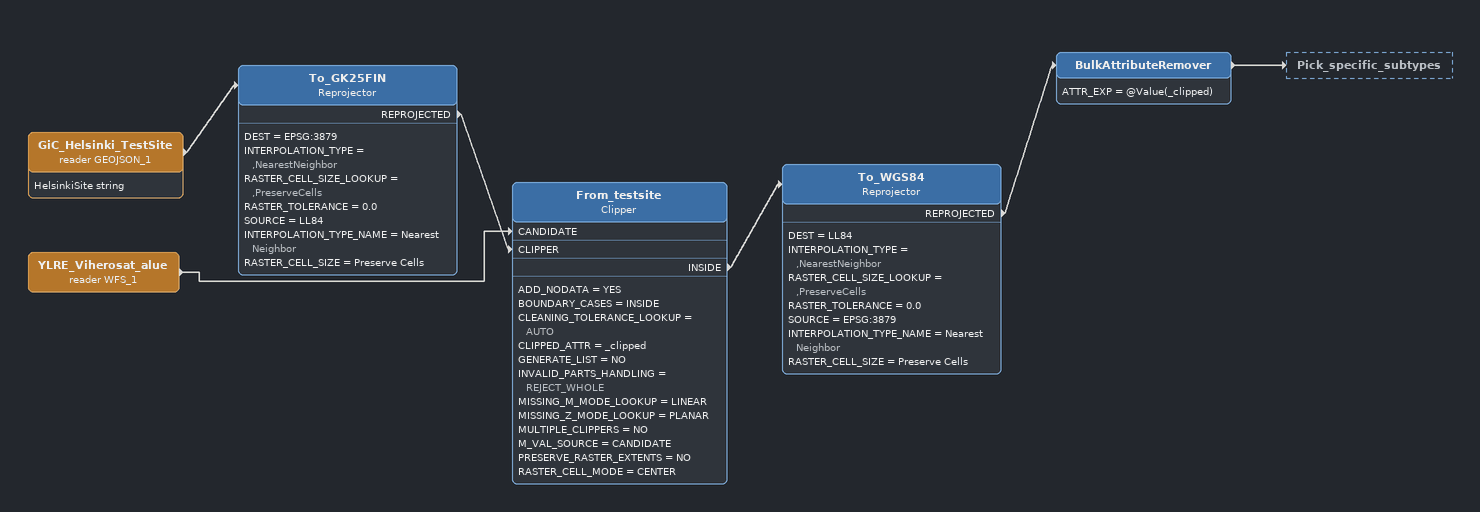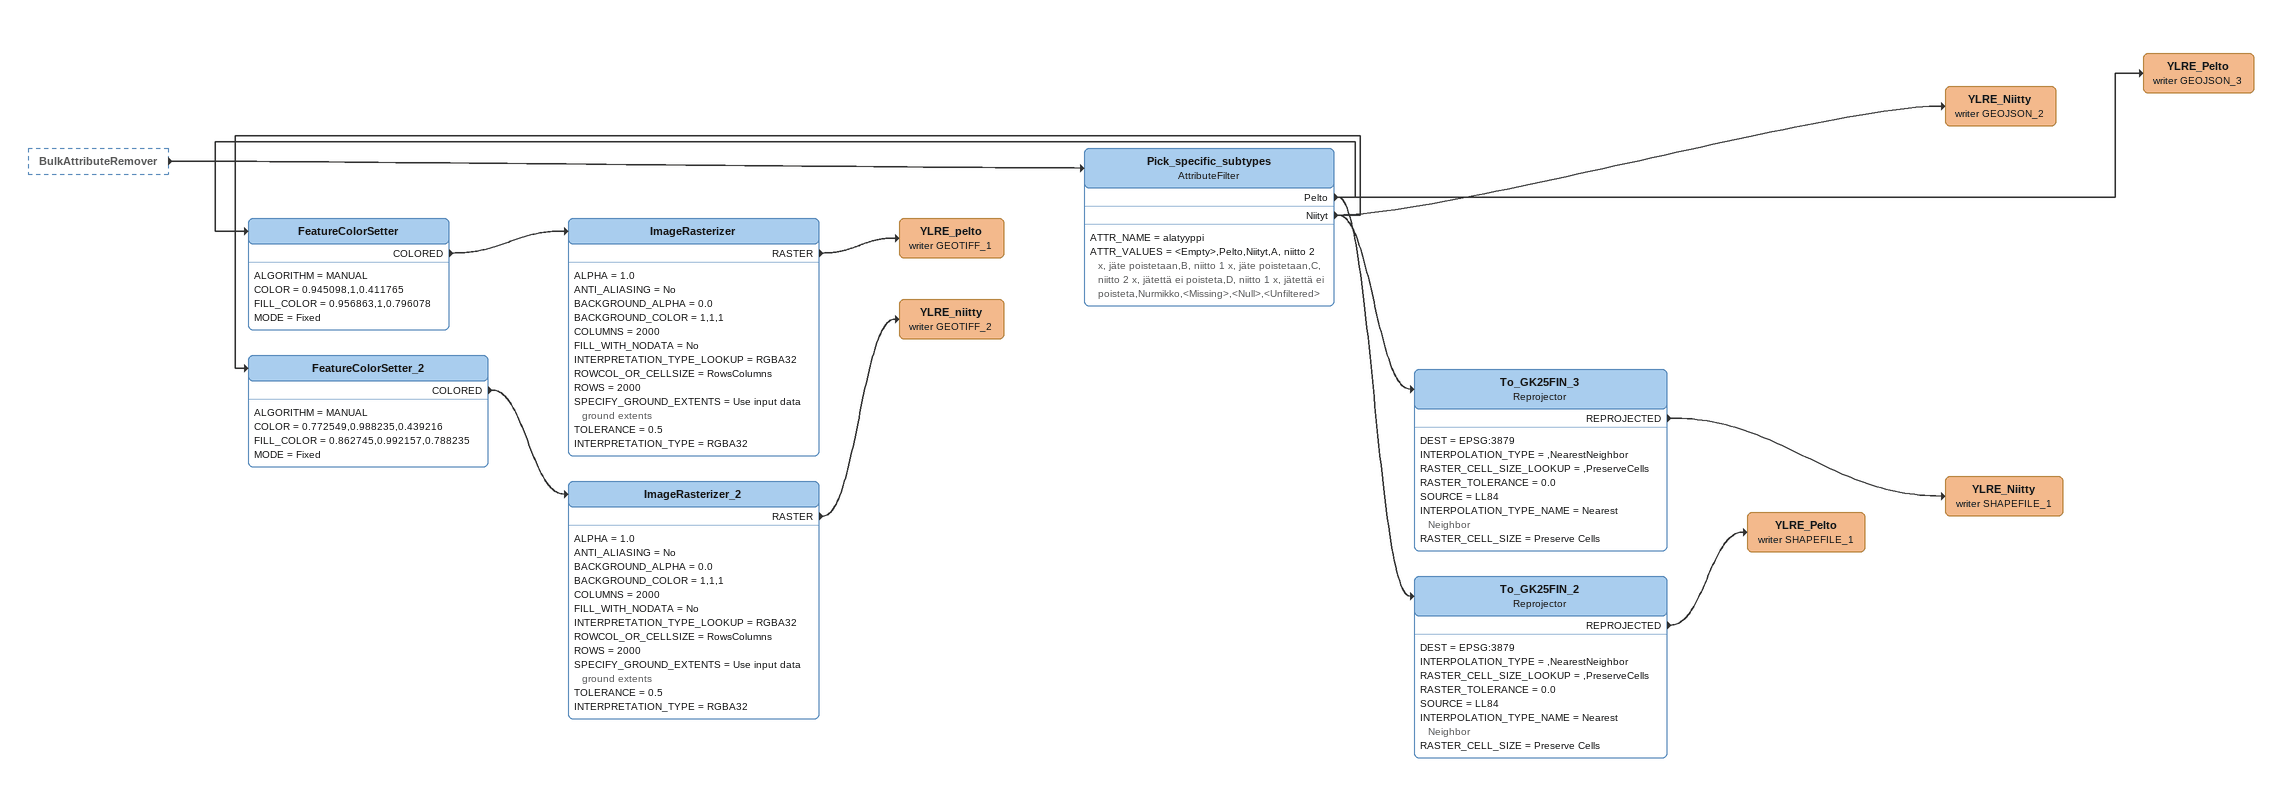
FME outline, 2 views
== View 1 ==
GiC_Helsinki_TestSite (reader GEOJSON_1)
    attributes: HelsinkiSite string
    -> To_GK25FIN
To_GK25FIN: Reprojector
    DEST = EPSG:3879
    INTERPOLATION_TYPE = ,NearestNeighbor
    RASTER_CELL_SIZE_LOOKUP = ,PreserveCells
    RASTER_TOLERANCE = 0.0
    SOURCE = LL84
    INTERPOLATION_TYPE_NAME = Nearest Neighbor
    RASTER_CELL_SIZE = Preserve Cells
    REPROJECTED -> From_testsite [CLIPPER]
YLRE_Viherosat_alue (reader WFS_1)
    -> From_testsite [CANDIDATE]
From_testsite: Clipper
    ADD_NODATA = YES
    BOUNDARY_CASES = INSIDE
    CLEANING_TOLERANCE_LOOKUP = AUTO
    CLIPPED_ATTR = _clipped
    GENERATE_LIST = NO
    INVALID_PARTS_HANDLING = REJECT_WHOLE
    MISSING_M_MODE_LOOKUP = LINEAR
    MISSING_Z_MODE_LOOKUP = PLANAR
    MULTIPLE_CLIPPERS = NO
    M_VAL_SOURCE = CANDIDATE
    PRESERVE_RASTER_EXTENTS = NO
    RASTER_CELL_MODE = CENTER
    INSIDE -> To_WGS84
To_WGS84: Reprojector
    DEST = LL84
    INTERPOLATION_TYPE = ,NearestNeighbor
    RASTER_CELL_SIZE_LOOKUP = ,PreserveCells
    RASTER_TOLERANCE = 0.0
    SOURCE = EPSG:3879
    INTERPOLATION_TYPE_NAME = Nearest Neighbor
    RASTER_CELL_SIZE = Preserve Cells
    REPROJECTED -> BulkAttributeRemover
BulkAttributeRemover
    ATTR_EXP = @Value(_clipped)
    -> Pick_specific_subtypes

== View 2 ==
BulkAttributeRemover [outside]
    -> Pick_specific_subtypes
Pick_specific_subtypes: AttributeFilter
    ATTR_NAME = alatyyppi
    ATTR_VALUES = <Empty>,Pelto,Niityt,A, niitto 2 x, jäte poistetaan,B, niitto 1 x, jäte poistetaan,C, niitto 2 x, jätettä ei poisteta,D, niitto 1 x, jätettä ei poisteta,Nurmikko,<Missing>,<Null>,<Unfiltered>
    Pelto -> To_GK25FIN_2
    Pelto -> YLRE_Pelto (writer GEOJSON_3)
    Pelto -> FeatureColorSetter
    Niityt -> YLRE_Niitty (writer GEOJSON_2)
    Niityt -> To_GK25FIN_3
    Niityt -> FeatureColorSetter_2
YLRE_Pelto (writer GEOJSON_3)
YLRE_Niitty (writer GEOJSON_2)
FeatureColorSetter
    ALGORITHM = MANUAL
    COLOR = 0.945098,1,0.411765
    FILL_COLOR = 0.956863,1,0.796078
    MODE = Fixed
    COLORED -> ImageRasterizer
ImageRasterizer
    ALPHA = 1.0
    ANTI_ALIASING = No
    BACKGROUND_ALPHA = 0.0
    BACKGROUND_COLOR = 1,1,1
    COLUMNS = 2000
    FILL_WITH_NODATA = No
    INTERPRETATION_TYPE_LOOKUP = RGBA32
    ROWCOL_OR_CELLSIZE = RowsColumns
    ROWS = 2000
    SPECIFY_GROUND_EXTENTS = Use input data ground extents
    TOLERANCE = 0.5
    INTERPRETATION_TYPE = RGBA32
    RASTER -> YLRE_pelto (writer GEOTIFF_1)
YLRE_pelto (writer GEOTIFF_1)
FeatureColorSetter_2
    ALGORITHM = MANUAL
    COLOR = 0.772549,0.988235,0.439216
    FILL_COLOR = 0.862745,0.992157,0.788235
    MODE = Fixed
    COLORED -> ImageRasterizer_2
ImageRasterizer_2
    ALPHA = 1.0
    ANTI_ALIASING = No
    BACKGROUND_ALPHA = 0.0
    BACKGROUND_COLOR = 1,1,1
    COLUMNS = 2000
    FILL_WITH_NODATA = No
    INTERPRETATION_TYPE_LOOKUP = RGBA32
    ROWCOL_OR_CELLSIZE = RowsColumns
    ROWS = 2000
    SPECIFY_GROUND_EXTENTS = Use input data ground extents
    TOLERANCE = 0.5
    INTERPRETATION_TYPE = RGBA32
    RASTER -> YLRE_niitty (writer GEOTIFF_2)
YLRE_niitty (writer GEOTIFF_2)
To_GK25FIN_3: Reprojector
    DEST = EPSG:3879
    INTERPOLATION_TYPE = ,NearestNeighbor
    RASTER_CELL_SIZE_LOOKUP = ,PreserveCells
    RASTER_TOLERANCE = 0.0
    SOURCE = LL84
    INTERPOLATION_TYPE_NAME = Nearest Neighbor
    RASTER_CELL_SIZE = Preserve Cells
    REPROJECTED -> YLRE_Niitty (writer SHAPEFILE_1)
YLRE_Niitty (writer SHAPEFILE_1)
To_GK25FIN_2: Reprojector
    DEST = EPSG:3879
    INTERPOLATION_TYPE = ,NearestNeighbor
    RASTER_CELL_SIZE_LOOKUP = ,PreserveCells
    RASTER_TOLERANCE = 0.0
    SOURCE = LL84
    INTERPOLATION_TYPE_NAME = Nearest Neighbor
    RASTER_CELL_SIZE = Preserve Cells
    REPROJECTED -> YLRE_Pelto (writer SHAPEFILE_1)
YLRE_Pelto (writer SHAPEFILE_1)
